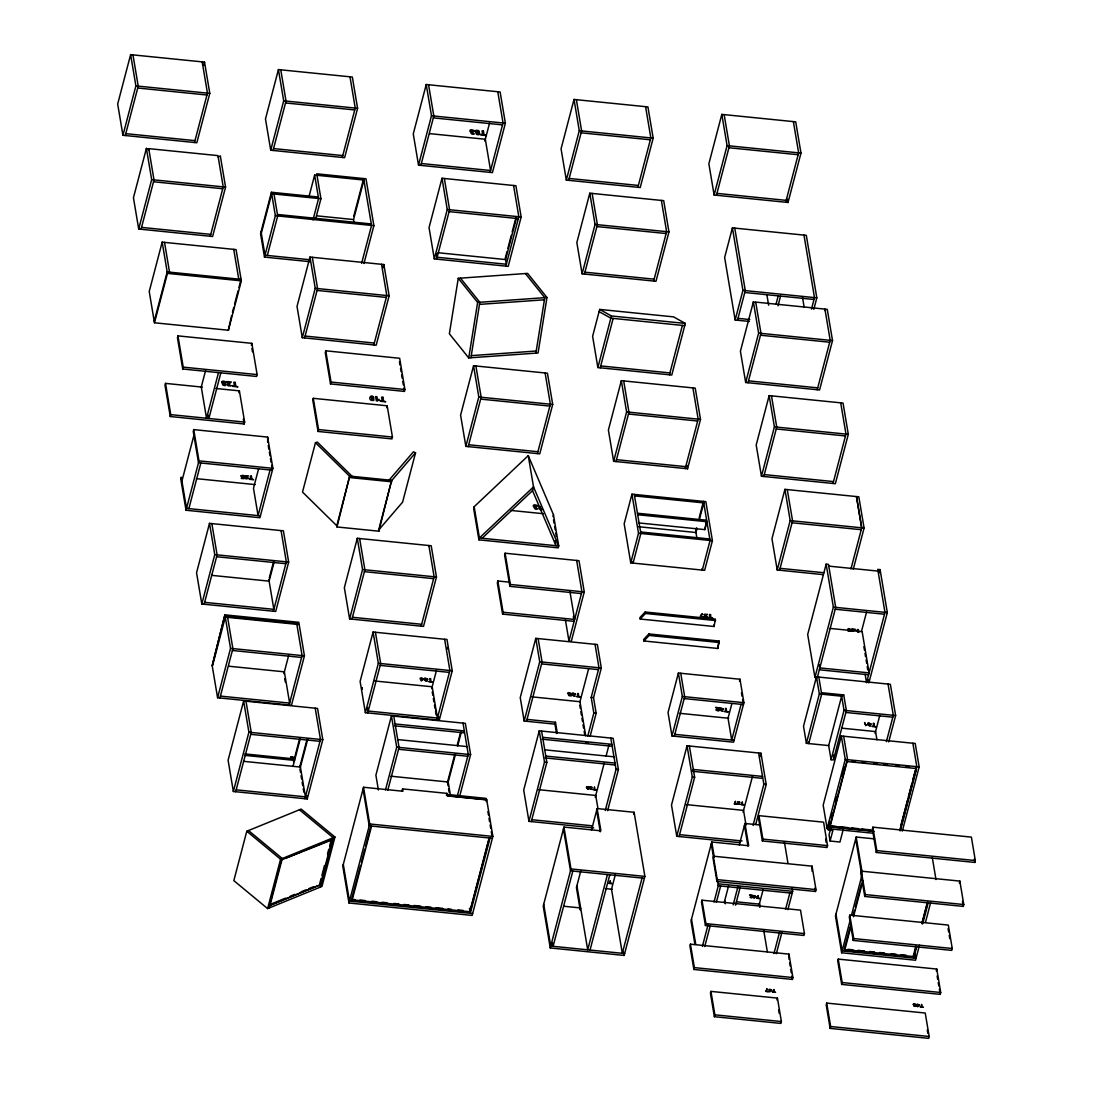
<?xml version="1.0" encoding="UTF-8"?>
<svg xmlns="http://www.w3.org/2000/svg" width="1093" height="1093" viewBox="0 0 1093 1093"><rect width="100%" height="100%" fill="white"/><g stroke="black" fill="none" stroke-linecap="round" stroke-linejoin="round"><path stroke-width="1.5" d="M850.286 631.18L849.671 630.907A1.489 0.888 14.7 0 1 848.783 630.757L847.99 628.83A1.639 0.97 14.7 0 1 848.81 628.625L850.846 629.431L851.324 631.33M447.515 647.917L447.788 649.01L447.652 647.425M458.268 278.305L449.373 333.775L468.733 357.903L538.07 352.984L546.965 297.515L527.605 273.387L458.268 278.305L477.627 302.433L468.733 357.903M470.933 357.753L479.827 302.283L460.467 278.155M535.884 353.135L544.765 297.679L525.405 273.537M130.627 54.65L117.675 104.04L122.935 135.286L196.836 142.746L209.788 93.37L204.528 62.11L130.627 54.65L135.887 85.896L122.935 135.286M125.271 135.518L138.224 86.128L132.963 54.882M148.99 150.11L146.407 148.388L133.442 197.778L138.702 229.024L212.602 236.498L225.568 187.108L220.308 155.862L218.217 157.105M138.702 229.024L151.667 179.635L146.407 148.388M141.052 229.27L154.004 179.88L148.744 148.634L217.958 155.616L223.218 186.876L210.266 236.252M203.667 65.402L204.528 62.11M162.174 242.14L149.222 291.517L154.482 322.777L228.382 330.236L241.334 280.846L236.074 249.6L162.174 242.14L167.434 273.387L154.482 322.777M194.486 142.514L207.451 93.124L202.191 61.877M154.236 321.287L167.188 271.897L241.088 279.371M202.437 387.127L165.494 383.383L165.002 385.269L170.262 416.515L244.149 423.975L244.654 422.103L239.394 390.857L215.881 388.48M177.954 335.879L177.462 337.751L182.722 368.997L256.623 376.47L257.115 374.585L251.855 343.339L177.954 335.879L183.214 367.125L182.722 368.997M170.262 416.515L170.754 414.63L165.494 383.383M278.428 69.583L265.476 118.973L270.722 150.219L344.623 157.679L357.589 108.303L352.329 77.043L278.428 69.583L283.688 100.829L270.722 150.219M205.552 370.705L201.276 387.004L206.522 418.25L218.504 372.617M260.421 515.841L186.52 508.382L181.26 477.135L180.769 479.007L186.029 510.253L259.929 517.727L272.895 468.337L267.635 437.091L193.734 429.617L193.242 431.489L198.502 462.749L272.403 470.209L271.57 465.276M181.93 481.029L193.898 435.397M273.072 150.451L286.024 101.062L280.764 69.815M231.579 315.576L228.382 330.236M232.454 312.284L233.752 307.352M234.612 304.059L238.069 290.888M238.93 287.596L240.651 281.01M220.841 372.85L208.872 418.482L208.312 415.203M186.029 510.253L198.994 460.863L193.734 429.617M318.336 197.013L271.419 192.272L260.558 233.656L264.506 257.101L309.756 261.664M188.87 508.614L200.839 462.981M261.295 233.26L271.665 193.762L320.932 198.735L315.74 218.491M264.506 257.101L275.354 215.704L271.419 192.272M267.334 255.448L277.704 215.949L273.756 192.505M238.902 392.729L239.394 390.857M251.363 345.224L251.855 343.339M209.501 523.356L196.549 572.746L201.809 603.992L275.709 611.465L288.661 562.075L283.401 530.829L209.501 523.356L214.761 554.616L201.809 603.992M309.032 196.467L314.647 175.058L363.914 180.044L353.545 219.543L316.669 215.827M204.145 604.238L217.111 554.848L211.851 523.602M312.981 219.898L318.596 198.502L314.647 175.058M309.975 257.074L297.023 306.45L302.283 337.696L376.183 345.169L389.135 295.779L383.875 264.533L309.975 257.074L315.235 288.32L302.283 337.696M258.617 468.706L253.48 488.27L258.085 515.609L270.053 469.976M267.635 437.091L267.689 442.255M342.287 157.447L355.239 108.057L349.979 76.811M224.898 614.84L212.192 665.705L224.898 614.84L298.799 622.3L299.045 623.789L225.144 616.329M225.281 617.108L212.329 666.498L217.589 697.744L291.476 705.204L304.441 655.814L299.181 624.568L225.281 617.108L230.541 648.354L217.589 697.744M304.619 337.942L317.571 288.552L312.311 257.306M219.925 697.976L232.877 648.586L227.617 617.34M353.722 216.414L363.231 180.195M313.295 398.317L312.789 400.202L318.049 431.448L391.95 438.908L392.442 437.036L387.182 405.79L313.295 398.317L318.541 429.563L318.049 431.448M325.755 350.812L325.263 352.684L330.523 383.93L404.424 391.403L404.916 389.518L399.655 358.272L325.755 350.812L331.015 382.058L330.523 383.93M269.288 578.033L273.564 561.734M274.247 561.597L269.11 581.148L211.714 575.355M243.643 700.968L228.095 760.236L233.356 791.482L307.256 798.942L322.804 739.688L317.544 708.442L243.643 700.968L248.903 732.214L233.356 791.482M361.619 263.29L371.552 225.431L363.655 178.555M352.165 476.343L317.353 442.105L315.467 442.665L302.515 492.055L336.794 525.76L349.705 476.097L391.581 480.319L378.875 531.198L336.999 526.963L336.753 525.487M363.955 263.522L373.888 225.664L366.005 178.787L316.738 173.814L320.932 198.735M273.373 611.233L286.325 561.843L281.065 530.597M235.692 791.715L251.24 732.447L245.993 701.2M426.229 84.516L413.263 133.906L418.523 165.152L492.424 172.612L505.376 123.222L500.129 91.976L426.229 84.516L431.489 115.762L418.523 165.152M383.015 267.826L383.875 264.533M283.879 673.725L288.634 655.609M373.833 344.937L386.799 295.547L381.539 264.301M420.86 165.385L433.825 115.995L428.565 84.748M246.786 831.24L233.834 880.63L267.621 908.597L321.984 886.437L334.936 837.047L301.149 809.066L246.786 831.24L280.573 859.221L334.936 837.047M289.139 704.971L302.092 655.581L296.845 624.335M336.999 526.963L349.705 476.097M441.996 178.255L429.043 227.645L434.304 258.891L508.204 266.364L521.156 216.974L515.896 185.728L441.996 178.255L447.256 209.501L434.304 258.891M293.539 761.876L299.619 738.718M386.69 407.662L387.182 405.79M293.006 766.33L300.288 738.567M357.302 538.289L344.35 587.679L349.61 618.925L423.51 626.398L436.462 577.008L431.202 545.762L357.302 538.289L362.562 569.535L349.61 618.925M300.097 765.824L307.01 739.469M307.679 739.319L300.397 767.067L243.52 761.329M436.64 259.123L449.592 209.747L444.345 178.487M267.621 908.597L280.573 859.221M269.547 904.772L276.379 878.717M277.239 875.466L281.079 860.806M269.343 907.9L282.295 858.511L248.507 830.543M304.92 798.71L320.468 739.442L315.208 708.196M351.946 619.171L364.898 569.781L359.638 538.535M484.827 141.134L489.582 123.017M415.559 452.775L402.593 502.165L378.67 529.996L391.636 480.606L415.559 452.775L413.414 451.819L389.122 480.073M490.088 172.38L503.04 122.99L497.78 91.744M373.082 632.041L360.116 681.431L365.376 712.677L439.277 720.137L452.242 670.747L446.982 639.501L373.082 632.041L378.342 663.287L365.376 712.677M319.784 883.445L321.069 878.553M321.929 875.302L324.484 865.533M327.476 854.139L328.761 849.247M329.608 845.996L330.892 841.104M320.03 885.631L331.999 840.039M320.263 887.133L333.215 837.744L299.427 809.763M367.726 712.909L380.678 663.519L375.418 632.273M473.556 365.745L460.59 415.135L465.85 446.381L539.751 453.841L552.703 404.451L547.443 373.205L473.556 365.745L478.802 396.991L465.85 446.381M447.228 794.461L486.153 798.382L486.399 799.871L447.474 795.936L446.887 793.368L402.552 788.9L402.948 791.236L363.532 787.261L342.806 866.271L348.981 902.996L472.149 915.428L492.875 836.418L486.699 799.693L447.283 795.718M507.029 251.554L505.308 258.071L506.346 264.246L437.132 257.251L436.585 253.959M507.876 248.289L511.305 235.255M512.152 232.003L516.005 217.329M516.251 218.819L505.567 259.56L438.033 252.729M505.854 266.118L518.82 216.728L513.56 185.482M459.811 795.772L470.605 754.621L465.345 723.361L391.444 715.901L375.896 775.169L378.383 789.966M468.187 446.613L481.152 397.224L475.892 365.977M421.16 626.152L434.126 576.776L428.866 545.53M348.981 902.996L369.707 823.972L363.532 787.261M489.35 838.126L470.031 911.753L351.55 899.785L360.567 865.424M361.428 862.158L364.857 849.07M365.718 845.791L370.869 826.158M351.809 901.356L371.565 826.089M385.474 789.952L396.704 747.147L391.444 715.901M387.81 790.184L399.041 747.38L393.781 716.134M574.016 99.449L561.064 148.839L566.324 180.085L640.225 187.545L653.177 138.155L647.917 106.909L574.016 99.449L579.276 130.695L566.324 180.085M474.157 506.728L473.665 508.6L478.925 539.846L558.222 547.853L558.714 545.981L553.468 514.735L528.261 455.644L474.157 506.728L479.417 537.975L478.925 539.846M402.06 790.772L402.552 788.9M431.68 688.658L436.435 670.542M568.661 180.318L581.626 130.928L576.366 99.682M436.94 719.904L449.892 670.515L444.632 639.268M589.796 193.188L576.844 242.578L582.104 273.824L655.991 281.284L668.957 231.907L663.697 200.661L589.796 193.188L595.057 224.434L582.104 273.824M509.475 582.159L497.821 580.984L497.329 582.856L502.589 614.102L574.139 621.33L573.319 616.397M565.368 619.717L568.961 641.085L571.297 641.331L584.263 591.941L579.003 560.695L505.103 553.222L504.611 555.107L509.871 586.354L581.421 593.581M454.797 754.402L447.461 782.397L448.007 785.689M457.366 744.606L460.372 733.171M455.48 754.252L448.198 782.001L390.802 776.208M457.625 746.082L461.478 731.395M446.395 795.253L446.887 793.368M537.414 453.609L550.366 404.219L545.106 372.973M584.441 274.056L597.393 224.68L592.133 193.42M482.122 538.248L532.537 490.648L533.521 486.891L528.261 455.644M502.589 614.102L503.081 612.23L497.821 580.984M509.871 586.354L510.363 584.468L505.103 553.222M457.461 795.54L468.269 754.375L463.008 723.129M599.674 309.415L592.611 336.316L597.871 367.562L671.771 375.036L685.311 323.432L673.575 316.874L599.674 309.415L611.411 315.973L685.311 323.432M637.888 187.313L650.841 137.923L645.58 106.677M552.976 516.606L553.468 514.735M597.871 367.562L611.411 315.973M486.207 801.579L486.699 799.693M600.221 367.808L613.173 318.418M590.124 736.299L596.163 713.251L593.54 697.621L601.314 667.987L597.365 644.556L535.789 638.339L520.241 697.607L524.175 721.038L554.971 724.153L556.556 733.526M469.935 911.138L488.817 839.137M490.047 838.058L470.291 913.324L469.457 908.31M524.175 721.038L539.723 661.771L535.789 638.339M526.525 721.271L542.073 662.003L538.125 638.572M621.343 380.678L608.391 430.068L613.651 461.314L687.552 468.774L700.504 419.384L695.244 388.138L621.343 380.678L626.603 411.924L613.651 461.314M653.655 281.051L666.621 231.661L661.361 200.415M607.599 810.705L618.406 769.554L613.146 738.294L539.245 730.834L523.697 790.102L528.957 821.349L593.759 827.893M568.961 641.085L581.913 591.709L576.653 560.463M615.987 461.547L628.953 412.157L623.693 380.911M528.957 821.349L544.505 762.081L539.245 730.834M554.971 724.153L555.463 722.268L527.017 719.399M531.294 821.581L546.842 762.313L541.582 731.067M721.817 114.382L708.865 163.772L714.125 195.019L788.026 202.478L800.978 153.088L795.718 121.842L721.817 114.382L727.077 145.629L714.125 195.019M631.945 494.173L624.171 523.807L630.743 562.868L704.643 570.327L712.417 540.693L705.846 501.632L631.945 494.173L638.517 533.234L630.743 562.868M579.905 701.938L588.553 669.012M669.435 374.79L682.387 325.413M716.462 195.251L729.414 145.861L724.153 114.615M587.774 736.067L593.827 713.019L591.19 697.389L598.964 667.755L595.029 644.323M597.147 808.56L600.89 830.817L563.947 827.073L543.221 906.097L550.257 947.959L624.158 955.432L644.897 876.408L634.104 812.29L597.147 808.56L591.504 830.065M813.807 309.36L816.826 297.842L806.306 235.337L732.406 227.877L724.632 257.511L735.152 320.003L749.32 321.438M550.257 947.959L570.997 868.935L563.947 827.073M572.841 871.053L553.099 946.319L552.525 942.972M595.248 797.33L604.32 762.764M606.055 756.178L609.074 744.647M685.215 468.542L698.167 419.152L692.907 387.906M580.779 870.971L576.421 887.571L580.164 909.827L580.656 907.955L563.865 906.261M605.262 810.473L616.056 769.308L610.796 738.062M735.152 320.003L742.926 290.369L732.406 227.877M737.502 320.235L745.276 290.601L734.756 228.109M755.782 302.488L753.364 301.859L740.412 351.249L745.672 382.495L819.572 389.969L832.524 340.579L827.264 309.333L824.996 309.483M696.583 527.741L695.722 531.034L696.815 537.537M699.178 517.863L703.496 501.4L710.067 540.461L702.293 570.095L702.048 568.606M696.842 529.231L695.981 532.523L638.572 526.717M699.424 519.353L703.755 502.889L634.527 495.894M607.448 874.55L587.706 949.817L576.913 885.699M785.676 202.246L798.641 152.856L793.381 121.61M590.042 950.049L609.785 874.783M706.256 521.812L704.848 529.613L639.009 522.96M704.848 529.613L706.911 521.716L637.697 514.721M615.386 874.468L611.52 889.196L622.313 953.315L642.056 878.048M745.672 382.495L758.624 333.105L753.364 301.859M633.612 814.162L634.104 812.29M748.008 382.741L760.974 333.351L755.714 302.105L824.928 309.1L830.188 340.347L817.236 389.723M678.398 673.028L668.028 712.527L671.976 735.972L733.567 742.188L743.923 702.676L739.988 679.245L678.398 673.028L682.346 696.46L671.976 735.972M776.098 303.95L778.216 295.861M778.011 305.808L780.552 296.094M674.313 736.204L684.683 696.692L680.734 673.261M769.144 395.611L756.192 444.988L761.452 476.247L835.353 483.707L848.305 434.317L843.045 403.071L769.144 395.611L774.404 426.857L761.452 476.247M714.084 626.494L715.396 619.089L645.198 611.998L639.938 617.545L640.197 619.034L714.084 626.494L713.838 625.018M755.837 823.985L766.193 784.473L760.947 753.227L687.046 745.768L671.498 805.035L676.758 836.282L739.865 842.662M719.085 641.031L717.787 648.45L643.886 640.976L643.64 639.501L648.887 633.94L719.085 641.031L717.787 648.45M763.788 476.48L776.74 427.09L771.48 395.844M811.471 309.128L814.49 297.597L803.97 235.104M676.758 836.282L692.306 777.014L687.046 745.768M679.095 836.514L694.642 777.246L689.382 746M824.573 310.48L824.928 309.1M853.278 569.221L864.085 528.056L858.825 496.809L784.924 489.35L771.959 538.74L777.219 569.986L823.439 574.658M731.873 703.578L728.034 718.21L731.709 740.084L741.095 704.316M739.483 681.117L739.988 679.245M777.219 569.986L790.184 520.596L784.924 489.35M779.569 570.218L792.575 520.842L787.261 489.582M760.059 825.01L744.948 823.48L748.691 845.736L711.748 842.006L691.008 921.03L694.957 944.475M690.434 944.174L689.943 946.046L693.891 969.477L792.425 979.437L792.917 977.566L788.968 954.121L690.434 944.174L694.383 967.606L693.891 969.477M701.979 900.195L701.487 902.067L705.436 925.498L803.956 935.458L804.448 933.586L800.513 910.141L701.979 900.195L705.928 923.626L705.436 925.498M716.967 881.518L717.459 879.646L815.993 889.606L815.501 891.478L716.967 881.518L713.019 858.087L713.51 856.215L812.044 866.162L815.993 889.606M702.416 946.292L707.991 925.02M714.002 902.108L718.784 883.868L792.685 891.341L787.903 909.581M704.753 946.524L710.341 925.252M716.339 902.353L720.642 885.986M743.049 812.263L752.558 776.044M760.072 756.52L760.947 753.227M833.003 483.475L845.968 434.085L840.708 402.839M724.222 902.504L728.58 885.904M739.305 844.998L744.948 823.48M753.063 825.406L763.857 784.241L758.597 752.995M733.171 904.881L737.898 886.888M710.928 991.392L710.436 993.264L714.371 1016.695L780.88 1023.417L781.386 1021.545L777.437 998.1L710.928 991.392L714.877 1014.823L714.371 1016.695M758.925 815.651L758.433 817.537L762.381 840.968L827.032 847.499L827.524 845.627L823.589 822.182L758.925 815.651L762.873 839.096L762.381 840.968M735.521 905.127L740.234 887.12M826.144 564.166L807.686 634.5L814.927 677.455L817.263 677.701L835.708 607.366L828.48 564.398L826.144 564.166L833.372 607.134L814.927 677.455M888.718 741.887L895.632 715.546L890.371 684.3L816.471 676.84L803.519 726.217L806.388 743.336L828.685 745.576L831.063 759.717L833.413 759.963L846.365 710.573L843.728 694.943L821.444 692.689M763.187 889.401L759.321 904.13L759.867 907.409M850.941 568.988L861.735 527.823L856.475 496.577L861.68 527.823M806.388 743.336L819.354 693.946L816.471 676.84M773.967 953.52L779.555 932.247M785.566 909.349L789.856 892.981M828.685 745.576L841.637 696.2L843.728 694.943M776.317 953.752L781.891 932.479M861.448 631.535L866.599 611.902M879.237 572.882L880.084 569.617L877.747 569.385L884.975 612.34L866.53 682.674L865.137 674.408M831.063 759.717L844.028 710.327L841.637 696.2L819.354 693.946M902.312 831.104L919.158 766.903L915.21 743.472L841.323 735.999L823.179 805.145L827.128 828.576L873.362 833.249M776.945 999.986L777.437 998.1M788.968 954.121L789.05 959.353M812.044 866.162L812.126 871.394M827.128 828.576L845.258 759.444L841.323 735.999M829.081 826.595L830.352 821.731M831.308 818.097L832.606 813.165M835.626 801.634L836.924 796.701M842.238 776.399L844.698 767.067M829.696 826.65L829.751 825.775L836.514 826.458M830.188 824.75L847.034 760.537M830.776 828.18L829.04 834.765L830.093 841.023L839.957 842.02L843.413 828.849M880.084 569.617L887.325 612.586L868.867 682.906L868.307 679.6M830.093 841.023L833.126 829.491M875.069 733.444L879.824 715.341M874.578 838.891L856.188 837.033L835.462 916.043L841.637 952.768L915.538 960.228L919.459 945.267M886.382 741.655L893.295 715.314L888.035 684.068M826.704 1003.087L826.212 1004.959L830.147 1028.39L928.681 1038.35L929.173 1036.478L925.238 1013.033L826.704 1003.087L830.639 1026.518L830.147 1028.39M838.235 959.107L837.744 960.979L841.692 984.41L940.226 994.37L940.718 992.499L936.769 969.054L838.235 959.107L842.184 982.539L841.692 984.41M849.78 915.128L849.288 917L853.223 940.431L951.757 950.391L952.249 948.519L948.314 925.074L849.78 915.128L853.715 938.559L853.223 940.431M861.311 871.148L860.819 873.02L864.768 896.451L963.302 906.411L963.794 904.539L959.845 881.095L861.311 871.148L865.26 894.58L864.768 896.451M872.856 827.169L872.364 829.04L876.299 852.472L974.833 862.432L975.325 860.56L971.39 837.115L872.856 827.169L876.791 850.6L876.299 852.472M841.637 952.768L850.286 919.8M851.57 914.896L861.871 875.616L855.696 838.905M844.206 949.557L850.217 926.659M853.223 915.196L854.507 910.291M855.368 907.026L861.38 884.114M844.465 951.129L850.914 926.577M853.483 916.767L862.923 880.767M900.646 826.404L907.559 800.076M908.42 796.783L911.876 783.613M912.737 780.32L915.333 770.442M899.84 830.093L916.262 767.532M899.976 830.871L916.822 766.671L912.874 743.24M900.372 830.475L916.44 769.24M915.893 946.114L913.324 955.924L914.431 956.047M921.905 923.202L927.492 901.93M916.002 946.743L913.693 958.124L916.699 946.661M922.014 923.831L927.588 902.558M922.711 923.763L928.285 902.49M925.47 922.355L930.621 902.722M936.277 970.939L936.769 969.054M959.353 882.98L959.845 881.095M852.144 631.207L853.879 629.773L851.734 628.967L855.327 629.322L853.196 631.289M435.984 711.953L435.806 710.286L435.916 711.994M362.125 689.191L362.029 687.538M293.238 759.089C294.755 755.728 288.32 756.219 291.366 759.061M540.297 507.903L541.691 508.942M640.197 619.034L645.444 613.474L715.642 620.564M643.886 640.976L649.133 635.429L719.344 642.52M540.762 506.428L538.904 507.78L539.259 508.996A1.899 1.12 14.7 0 0 540.256 509.529L541.978 509.707M285.929 858.087L301.354 851.789M304.441 850.532L330.673 839.834M332.723 839.615L281.297 859.972M271.733 903.788L285.628 898.118M290.246 896.233L294.878 894.347M301.053 891.833L305.685 889.934M308.772 888.677L313.39 886.792M477.627 302.433L546.965 297.515M479.485 304.387L544.437 299.783M471.274 355.635L536.212 351.031M568.852 692.607L571.571 693.891L568.866 693.071L570.3 694.615L569.166 695.23L571.516 695.681L568.934 695.64L568.046 693.768A1.844 1.079 14.7 0 1 567.936 693.263M847.99 631.098L848.974 631.139M135.887 85.896L209.788 93.37M283.688 100.829L357.589 108.303M431.489 115.762L505.376 123.222M579.276 130.695L653.177 138.155M727.077 145.629L800.978 153.088M137.732 88.014L206.96 95.009M285.533 102.947L354.747 109.942M433.334 117.88L502.548 124.875M581.134 132.813L650.349 139.795M728.922 147.746L798.15 154.728M429.604 133.633L485.319 139.248L490.579 170.508L421.365 163.513M125.763 133.647L194.978 140.642M273.564 148.58L342.778 155.575M569.152 178.446L638.38 185.441M716.953 193.379L786.168 200.361M151.667 179.635L225.568 187.108M447.256 209.501L521.156 216.974M595.057 224.434L668.957 231.907M153.512 181.752L222.726 188.747M449.1 211.618L518.328 218.614M596.901 226.552L666.115 233.547M277.444 214.46L371.306 223.942M275.354 215.704L373.888 225.664M141.543 227.385L210.758 234.38M584.933 272.184L654.147 279.18M742.926 290.369L816.826 297.842M744.77 292.487L813.998 299.482M310.248 259.792L264.998 255.216L261.049 231.784M737.994 318.364L749.812 319.552M167.434 273.387L241.334 280.846M315.235 288.32L389.135 295.779M684.724 325.646L610.837 318.172L599.101 311.628M758.624 333.105L832.524 340.579M317.079 290.424L386.307 297.419M760.482 335.223L829.696 342.218M305.111 336.057L374.325 343.052M600.713 365.923L669.927 372.918M748.5 380.856L817.728 387.851M183.214 367.125L257.115 374.585M331.015 382.058L404.916 389.518M478.802 396.991L552.703 404.451M626.603 411.924L700.504 419.384M774.404 426.857L848.305 434.317M480.66 399.109L549.875 406.09M628.448 414.028L697.676 421.024M776.249 428.962L845.463 435.957M170.754 414.63L244.654 422.103M318.541 429.563L392.442 437.036M468.678 444.742L537.906 451.723M616.479 459.675L685.707 466.656M764.28 474.594L833.494 481.589M198.994 460.863L272.895 468.337M790.184 520.596L864.085 528.056M349.951 477.573L391.827 481.808M792.07 522.768L861.188 529.695M637.451 513.232L706.665 520.227M196.385 478.652L255.161 484.595M511.278 510.472L543.344 513.71M640.607 531.977L709.822 538.972M638.517 533.234L712.417 540.693M828.767 566.119L878.034 571.092M780.115 568.346L823.944 572.732M833.372 607.134L887.325 612.586M835.216 609.238L884.483 614.225M214.761 554.616L288.661 562.075M362.562 569.535L436.462 577.008M510.363 584.468L584.263 591.941M216.605 556.72L285.833 563.715M364.406 571.653L433.634 578.648M829.874 628.393L862.158 631.645L869.099 672.892L819.832 667.919L819.272 664.612M503.081 612.23L574.631 619.458L569.931 591.504M204.637 602.352L273.865 609.347L268.864 579.659M352.438 617.285L421.652 624.281M819.34 669.79L868.607 674.777M539.723 661.771L601.314 667.987M541.582 663.888L598.472 669.64M230.541 648.354L304.441 655.814M378.342 663.287L452.242 670.747M844.028 710.327L895.632 715.546M232.385 650.472L301.6 657.453M380.186 665.391L449.401 672.386M845.873 712.445L892.803 717.186M682.346 696.46L743.923 702.676M684.191 698.577L743.431 704.561L742.584 699.506M591.19 697.389L593.54 697.621M228.669 666.211L284.371 671.84L289.631 703.086L220.417 696.104M374.776 680.98L432.172 686.773L437.432 718.019L368.218 711.037L367.658 707.745M531.43 696.801L579.973 701.706L585.725 735.89M841.801 728.157L875.561 731.572L876.955 739.797M679.586 713.305L728.676 718.265M593.827 713.019L596.163 713.251M674.805 734.332L734.059 740.316M845.258 759.444L919.158 766.903M852.048 761.288L855.423 761.63M862.172 762.313L865.547 762.654M873.99 763.501L877.365 763.843M884.114 764.526L887.489 764.868M895.932 765.715L899.307 766.056M906.07 766.74L909.444 767.081M847.102 761.548L916.33 768.543L916.194 767.764M542.634 737.324L611.848 744.319L611.356 746.191L542.142 739.196M586.053 742.639L588.389 742.885M395.106 723.949L464.32 730.944L463.828 732.816L394.614 725.82M544.738 749.825L613.952 756.807M397.729 739.578L466.943 746.574M248.903 732.214L322.804 739.688M396.704 747.147L470.605 754.621M544.505 762.081L546.842 762.313M616.056 769.308L618.406 769.554M692.306 777.014L694.642 777.246M763.857 784.241L766.193 784.473M250.748 734.332L319.976 741.327M398.549 749.265L467.777 756.26M294.454 757.818L294.304 756.862L294.932 757.572M244.832 753.91L294.318 758.911L294.563 760.4L245.078 755.4M538.343 789.652L595.74 795.458L597.967 808.615M686.144 804.585L743.541 810.378L746.041 825.188M839.889 826.8L848.332 827.647M851.707 827.988L858.456 828.672M861.83 829.013L870.274 829.86M872.023 830.42L829.819 826.158L829.956 826.936L873.854 831.377M834.751 827.169L843.195 828.016M845.845 828.289L853.332 829.04M856.707 829.382L864.303 830.147M867.651 830.489L873.594 831.09M828.713 827.975L829.464 828.822L847.594 759.676L843.659 736.245M831.541 830.42L828.262 830.079L827.729 826.964M762.873 839.096L827.524 845.627M876.791 850.6L975.325 860.56M236.197 789.843L305.412 796.838L300.151 765.592M531.785 819.709L592.57 825.843M679.586 834.642L742.051 840.954M369.707 823.972L492.875 836.418M492.383 838.29L369.215 825.843L363.04 789.132M865.26 894.58L963.794 904.539M570.997 868.935L644.897 876.408M644.392 878.28L570.505 870.82L563.455 828.959M792.193 893.213L718.292 885.754L711.256 843.892M605.467 888.582L612.176 889.265M736.463 901.821L759.977 904.198M705.928 923.626L804.448 933.586M853.715 938.559L952.249 948.519M354.829 899.512L351.55 899.785M359.911 900.017L364.98 900.536M371.757 901.219L376.839 901.725M381.908 902.244L386.99 902.75M393.767 903.433L398.836 903.952M403.918 904.471L409.001 904.977M414.069 905.496L420.846 906.179M425.915 906.684L430.997 907.204M436.08 907.709L442.843 908.392M447.925 908.911L451.313 909.253M458.076 909.936L463.159 910.455M847.977 949.325L852.964 949.831M857.95 950.336L864.59 951.006M869.577 951.511L874.564 952.017M879.537 952.522L884.524 953.028M891.178 953.697L896.151 954.203M901.138 954.695L906.124 955.2M844.766 949.612L914.54 956.662M851.174 951.183L854.494 951.511M872.774 953.356L876.094 953.697M894.361 955.542L897.695 955.883M472.641 913.557L349.473 901.11L343.298 864.399M624.649 953.547L550.749 946.087L543.713 904.225M694.383 967.606L792.917 977.566M842.184 982.539L940.718 992.499M714.877 1014.823L781.386 1021.545M830.639 1026.518L929.173 1036.478M315.467 442.665L349.76 476.37M532.537 490.648L556.023 545.708M362.084 689.123L361.892 688.03M974.273 859.084L974.833 862.432M962.455 901.383L963.302 906.411M948.096 928.626L948.656 931.974M949.23 935.321L949.79 938.668M932.343 857.841L935.991 879.537M937.125 975.953L937.685 979.301M938.245 982.648L938.819 985.995M939.379 989.343L940.226 994.37M863.88 646.728L864.44 650.021M864.987 653.327L865.547 656.62M866.107 659.926L866.653 663.219M867.214 666.525L867.774 669.818M915.469 955.022L916.03 958.356L842.129 950.883L835.954 914.172M787.466 199.186L788.026 202.478M927.274 1029.975L927.834 1033.322M802.508 297.405L804.161 307.27M858.811 632.451L858.347 629.623L857.254 629.513L857.732 632.341M766.972 295.274L768.639 305.193M856.188 837.033L862.09 872.077M833.372 754.962L833.904 758.077M818.807 677.073L821.69 694.178L808.738 743.568L808.478 742.079M825.625 839.123L826.199 842.471M814.941 888.131L815.501 891.478M784.391 842.02L787.985 863.388M792.138 888.049L792.685 891.341M789.611 962.701L790.171 966.048M790.731 969.395L791.291 972.743M791.865 976.09L792.425 979.437M741.464 692.839L742.024 696.186M686.991 465.481L687.552 468.774M778.64 1010.028L779.2 1013.375M763.747 930.43L767.341 951.812M744.456 825.365L747.94 846.023M724.714 900.632L725.246 903.815M711.748 842.006L714.275 857.076M634.282 494.405L640.853 533.466L633.079 563.1L632.833 561.611M645.198 611.998L645.444 613.474M648.887 633.94L649.133 635.429M691.5 919.158L695.735 944.27M553.523 519.899L554.083 523.192M554.629 526.484L555.189 529.763M555.736 533.056L556.296 536.349M555.189 540.775L555.736 544.068M623.611 952.14L624.158 955.432M579.755 705.217L580.301 708.469M580.848 711.721L581.394 714.972M581.941 718.238L582.487 721.489M583.034 724.741L583.58 727.993M584.14 731.258L584.687 734.51M596.655 810.432L600.262 831.8M538.316 505.212L538.439 505.977M555.463 722.268L557.307 733.212M487.888 811.593L488.448 814.927M489.008 818.261L489.568 821.608M490.142 824.942L490.702 828.275M491.263 831.609L491.823 834.956M399.437 361.797L399.983 365.089M400.544 368.382L401.09 371.661M401.65 374.954L402.197 378.246M402.757 381.539L403.317 384.818M403.864 388.111L404.424 391.403M438.73 716.844L439.277 720.137M353.572 219.734L354.146 223.081M447.952 780.525L450.439 795.321M432.241 691.937L432.787 695.23M433.347 698.523L433.894 701.815M434.454 705.094L435 708.387M435.56 711.68L436.107 714.972M448.567 788.968L449.114 792.261M378.629 529.709L378.875 531.198M251.909 348.503L252.469 351.796M268.25 445.534L268.878 449.305M269.356 452.119L269.957 455.74M270.463 458.691L271.037 462.161M233.738 249.368L238.752 279.125M243.329 419.043L244.149 423.975M306.709 795.663L307.256 798.942M284.713 678.657L285.273 681.95M299.933 769.103L300.493 772.396M301.04 775.688L301.6 778.981M302.146 782.26L302.706 785.553M303.253 788.845L303.813 792.138M164.524 242.373L169.524 272.13M567.936 693.263A1.585 0.943 14.7 0 1 568.852 692.607M372.973 399.123C371.319 401.582 370.718 396.131 372.973 399.123M425.396 680.338C430.396 681.472 424.535 682.018 424.371 679.245A1.844 1.079 14.7 0 1 424.262 678.753A1.585 0.943 14.7 0 1 425.191 678.084L427.909 679.368L425.204 678.562L426.639 680.106L425.396 680.338M573.183 695.271C578.197 696.405 572.336 696.951 572.172 694.178A1.844 1.079 14.7 0 1 572.063 693.686A1.585 0.943 14.7 0 1 572.978 693.017L575.697 694.301L572.992 693.495L574.44 695.039L573.183 695.271M720.984 710.204C725.998 711.338 720.123 711.885 719.973 709.111A1.844 1.079 14.7 0 1 719.863 708.606A1.585 0.943 14.7 0 1 720.779 707.95L723.498 709.234L720.793 708.428L722.227 709.972L720.984 710.204M868.785 725.137C873.799 726.271 867.924 726.818 867.774 724.044A1.844 1.079 14.7 0 1 867.664 723.539A1.585 0.943 14.7 0 1 868.58 722.883L871.299 724.167L868.593 723.361L870.028 724.905L868.785 725.137M848.646 629.445L850.067 630.169L848.646 629.445M719.385 709.917L718.716 710.887L716.27 710.3A1.612 0.956 14.7 0 1 715.956 709.753L718.484 708.114L715.587 707.444L719.153 707.799L716.666 709.808L717.773 710.532L719.385 709.917M913.27 1004.317C913.543 1005.915 917.533 1005.806 914.308 1006.079C912.081 1006.106 918.161 1007.35 915.784 1004.385A1.394 0.82 14.7 0 0 915.06 1003.907L913.27 1004.317M702.348 613.788L701.173 616.425L703.646 617.272C698.468 619.198 700.545 614.075 702.348 613.788M735.398 801.429L734.223 803.942L736.996 804.229L734.838 803.697L735.398 801.429M766.958 988.919L765.769 991.433L768.543 991.706L766.384 991.173L766.958 988.919M241.717 476.001L244.204 476.985L243.971 478.707L241.266 478.433L242.824 477.504A1.639 0.97 14.7 0 1 241.826 477.354L240.679 475.81L242.96 475.318A1.612 0.956 14.7 0 1 243.958 475.892L241.717 476.001M591.286 788.135L590.466 788.941L592.174 789.365L590.07 789.078L589.482 787.151L591.709 787.069L592.228 787.67L590.015 787.302L591.286 788.135M739.087 803.068L738.267 803.874L739.975 804.298L737.857 804.011L737.283 802.084L739.51 802.002L740.029 802.604L737.816 802.235L739.087 803.068M370.91 397.265L373.792 398.412L373.82 400.257A2.09 1.23 14.7 0 1 372.768 400.516C367.303 400.803 370.349 392.811 373.806 397.36L370.91 397.265M472.845 131.857C469.771 134.043 475.387 132.677 474.089 134.043C470.632 135.108 471.124 131.98 470.031 131.283A2.131 1.257 14.7 0 1 469.949 130.409L470.373 130.012A2.254 1.325 14.7 0 1 471.466 129.753L473.529 130.272A2.09 1.23 14.7 0 1 474.253 130.955L471.247 130.791L472.845 131.857M536.157 506.892C533.152 509.037 538.671 507.699 537.401 509.037C533.985 510.089 534.477 507.015 533.398 506.332A2.09 1.243 14.7 0 1 533.329 505.458L533.739 505.075A2.213 1.312 14.7 0 1 534.819 504.816L536.841 505.321A2.049 1.216 14.7 0 1 537.565 506.004L534.6 505.84L536.157 506.892M588.922 787.397C589.031 792.48 583.252 784.173 588.922 787.397M913.816 1004.344L915.469 1005.014L913.816 1004.344M224.953 384.08C222.207 386.881 223.751 377.918 224.953 384.08M478.515 133.25C475.879 136.106 477.231 127.061 478.515 133.25M221.797 382.085L222.767 384.941A1.831 1.079 14.7 0 0 223.928 385.474L224.857 385.569A1.831 1.079 14.7 0 0 225.868 385.269L225.65 382.099A2.063 1.216 14.7 0 0 224.571 381.348L223.191 381.115A1.831 1.079 14.7 0 0 222.18 381.416L221.797 382.085M475.373 131.256L476.343 134.125A1.831 1.079 14.7 0 0 477.491 134.644L478.42 134.74A1.831 1.079 14.7 0 0 479.431 134.439L479.226 131.269A2.063 1.216 14.7 0 0 478.133 130.518L476.753 130.286A1.831 1.079 14.7 0 0 475.756 130.6L475.373 131.256M752.093 897.134L750.467 897.052L752.421 895.29L749.579 895.017L751.738 895.55L750.194 897.435L751.929 897.886L752.093 897.134M228.615 384.49C230.213 385.692 233.56 385.72 228.738 385.911A1.926 1.148 14.7 0 1 227.727 385.364C225.677 383.233 232.85 382.044 226.893 382.29L226.757 381.525L231.333 381.99L228.615 384.49M246.226 477.819L248.657 478.242L246.321 478.939A1.517 0.902 14.7 0 1 245.529 478.515C243.917 476.835 249.559 475.892 244.873 476.097L248.371 475.851L246.226 477.819M705.272 616.302L707.731 616.739L705.368 617.436A1.544 0.915 14.7 0 1 704.561 617.012C702.922 615.304 708.66 614.348 703.892 614.553L707.444 614.307L705.272 616.302M586.654 786.946L588.348 787.547L586.654 786.946M587.037 788.272L588.389 788.736L587.037 788.272M291.162 757.121C291.244 761.63 294.645 756.534 291.257 756.998M545.79 756.069L545.298 757.941L614.512 764.936L615.004 763.064L545.79 756.069M693.331 769.445L692.839 771.316L762.053 778.312L762.545 776.426L693.331 769.445M865.738 725.533L864.549 722.487L865.642 724.891L866.858 725.014L865.738 725.533M377.672 400.666L376.361 400.899L375.623 396.568L376.935 396.691L377.454 399.819L379.039 399.355L379.162 400.106A3.866 2.282 14.7 0 0 377.672 400.666M755.495 896.547L754.361 897.64L754.156 896.41L755.495 896.547M771.275 990.285L770.141 991.378L769.937 990.149L771.275 990.285M919.063 1005.218L917.929 1006.311L917.724 1005.082L919.063 1005.218M533.521 486.891L479.417 537.975L558.714 545.981L533.521 486.891M756.014 896.602L753.924 898.118L752.995 896L753.992 895.454L756.014 896.602M771.795 990.34L769.704 991.857L768.775 989.739L769.773 989.192L771.795 990.34M919.582 1005.273L917.492 1006.79L916.576 1004.672L917.573 1004.125L919.582 1005.273M423.196 679.054L421.775 680.365L421.529 678.876L423.196 679.054M423.797 679.149L421.229 680.953L420.04 678.37L421.324 677.715L423.797 679.149M320.249 884.838L269.329 905.605L320.249 884.838M483.434 131.01L482.054 130.873L482.669 134.466L480.647 134.261L480.77 134.986L486.18 135.532L484.035 134.603L483.434 131.01M235.159 382.372L233.793 382.236L234.394 385.829L232.372 385.624L232.495 386.348L237.919 386.895L235.774 385.966L235.159 382.372M382.96 397.305L381.58 397.169L382.195 400.762L380.173 400.557L380.296 401.281L385.72 401.828L383.561 400.899L382.96 397.305M251.376 476.152L250.297 476.042L250.775 478.871L249.286 479.281L253.535 479.718L251.855 478.98L251.376 476.152M710.505 614.621L709.398 614.498L709.89 617.381L708.373 617.791L712.704 618.228L710.983 617.49L710.505 614.621M430.533 678.644L429.795 678.575L430.3 681.54C424.152 681.322 437.323 682.647 431.038 681.622L430.533 678.644M578.334 693.577L577.596 693.495L578.101 696.473C571.94 696.255 585.124 697.58 578.825 696.555L578.334 693.577M726.135 708.51L725.397 708.428L725.902 711.406C719.74 711.188 732.925 712.513 726.626 711.488L726.135 708.51M873.922 723.443L873.198 723.361L873.69 726.339C867.541 726.121 880.726 727.446 874.427 726.408L873.922 723.443M594.455 787.192L594.291 789.529C589.441 789.351 599.811 790.403 594.865 789.583L594.455 787.192M742.256 802.125L742.092 804.462C737.242 804.284 747.612 805.336 742.666 804.516L742.256 802.125M610.236 880.931L610.072 883.267C605.208 883.089 615.591 884.141 610.645 883.322L610.236 880.931M758.036 895.864L757.873 898.2C753.009 898.022 763.392 899.074 758.433 898.255L758.036 895.864M773.803 989.602L773.639 991.952C768.789 991.775 779.172 992.827 774.213 992.007L773.803 989.602M921.604 1004.535L921.44 1006.872C916.59 1006.708 926.96 1007.76 922.014 1006.94L921.604 1004.535"/></g></svg>
